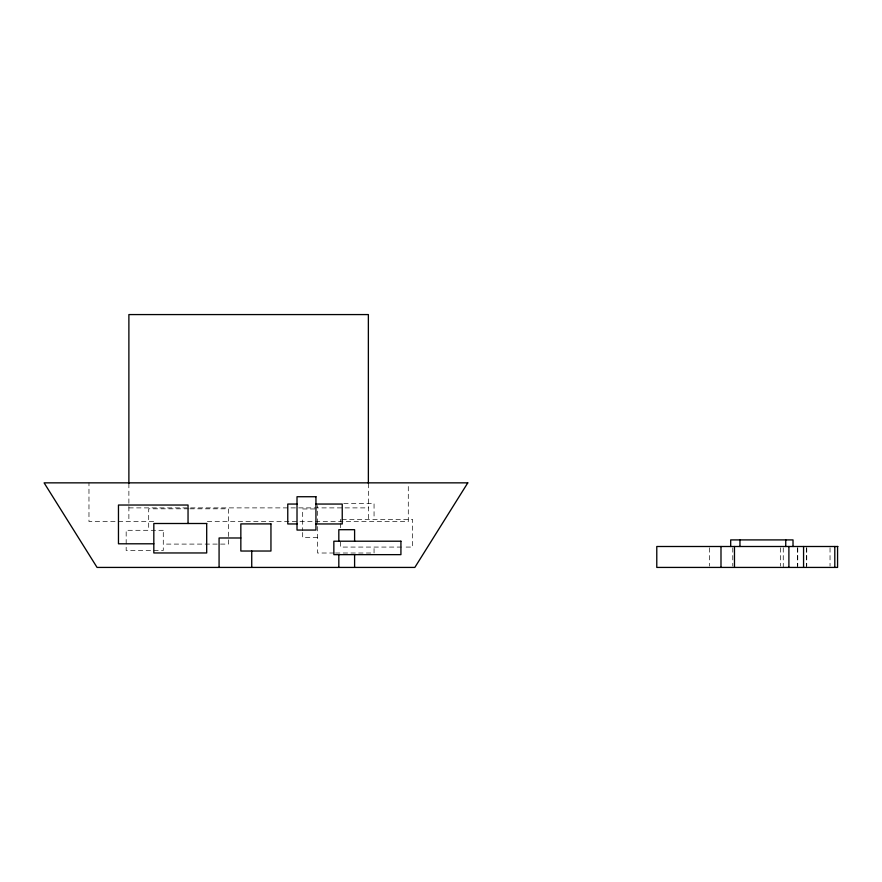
<?xml version="1.0" encoding="UTF-8"?>
<svg xmlns="http://www.w3.org/2000/svg" width="882" height="882" viewBox="0 0 882 882"><rect width="100%" height="100%" fill="white"/><g stroke="black" fill="none" stroke-linecap="round" stroke-linejoin="round"><path stroke-width="0.66" stroke-dasharray="4.41 3.31" d="M343.748 503.357L374.056 503.357L374.056 519.355M128.882 507.889L368.367 507.889M188.539 508.815L148.694 508.815L148.694 530.303M189.917 508.815L228.394 508.815L228.394 544.095L163.28 544.095M314.863 508.958L302.68 508.958L302.68 530.655M341.929 519.355L412.555 519.355L412.555 547.072L402.931 547.072M153.655 521.549L88.972 521.549L88.972 482.851M207.336 521.549L408.289 521.549L408.289 484.185M317.575 537.436L302.68 537.436L302.68 532.011M401.553 547.072L340.595 547.072L340.595 541.791M334.102 553.014L317.575 553.014L317.575 505.595M335.48 553.014L374.056 553.014L374.056 547.072M830.039 547.799L830.039 566.112M806.754 547.799L806.754 566.112M806.578 547.799L806.578 567.424M797.758 547.799L797.758 566.112M797.537 547.799L797.537 567.424M783.26 547.799L783.26 567.424M780.327 547.799L780.327 566.112M732.777 547.799L732.777 566.112M709.337 547.799L709.337 566.112M368.367 483.424L368.367 521.549M340.595 519.355L340.595 521.99M340.595 523.313L340.595 528.594M128.882 483.424L128.882 521.549M163.28 530.303L126.17 530.303L126.17 550.467L163.28 550.467L163.28 530.303"/><path stroke-width="1.32" d="M297.013 504.052L287.764 504.052L287.764 523.952L297.013 523.952M315.943 504.052L342.238 504.052L342.238 523.952L315.943 523.952M240.841 537.987L219.078 537.987L219.078 567.424M153.821 543.797L118.464 543.797L118.464 505.033L188.042 505.033L188.042 523.5M837.9 546.498L656.781 546.498L656.781 567.424L837.569 567.424L837.569 546.498M834.802 546.498L834.802 567.424M803.568 546.498L803.568 567.424M793.017 546.498L793.017 539.905L730.693 539.905L730.693 546.498M788.894 546.498L788.894 567.424M785.741 539.905L785.741 546.498M739.954 539.905L739.954 546.498M734.474 546.498L734.474 567.424M720.991 546.498L720.991 567.424M368.367 483.424L368.367 314.576L128.882 314.576L128.882 483.424M354.597 541.206L354.597 529.696L338.82 529.696L338.82 541.206M354.597 554.646L354.597 567.424M338.82 554.646L338.82 567.424M251.734 551.029L251.734 567.424M467.791 482.851L414.838 567.424L97.064 567.424L44.1 482.851L467.791 482.851M315.943 496.731L297.013 496.731L297.013 530.06L315.943 530.06L315.943 496.731M206.697 523.5L153.821 523.5L153.821 552.959L206.697 552.959L206.697 523.5M270.95 523.897L240.841 523.897L240.841 551.029L270.95 551.029L270.95 523.897M400.924 541.206L333.848 541.206L333.848 554.646L400.924 554.646L400.924 541.206"/></g></svg>
